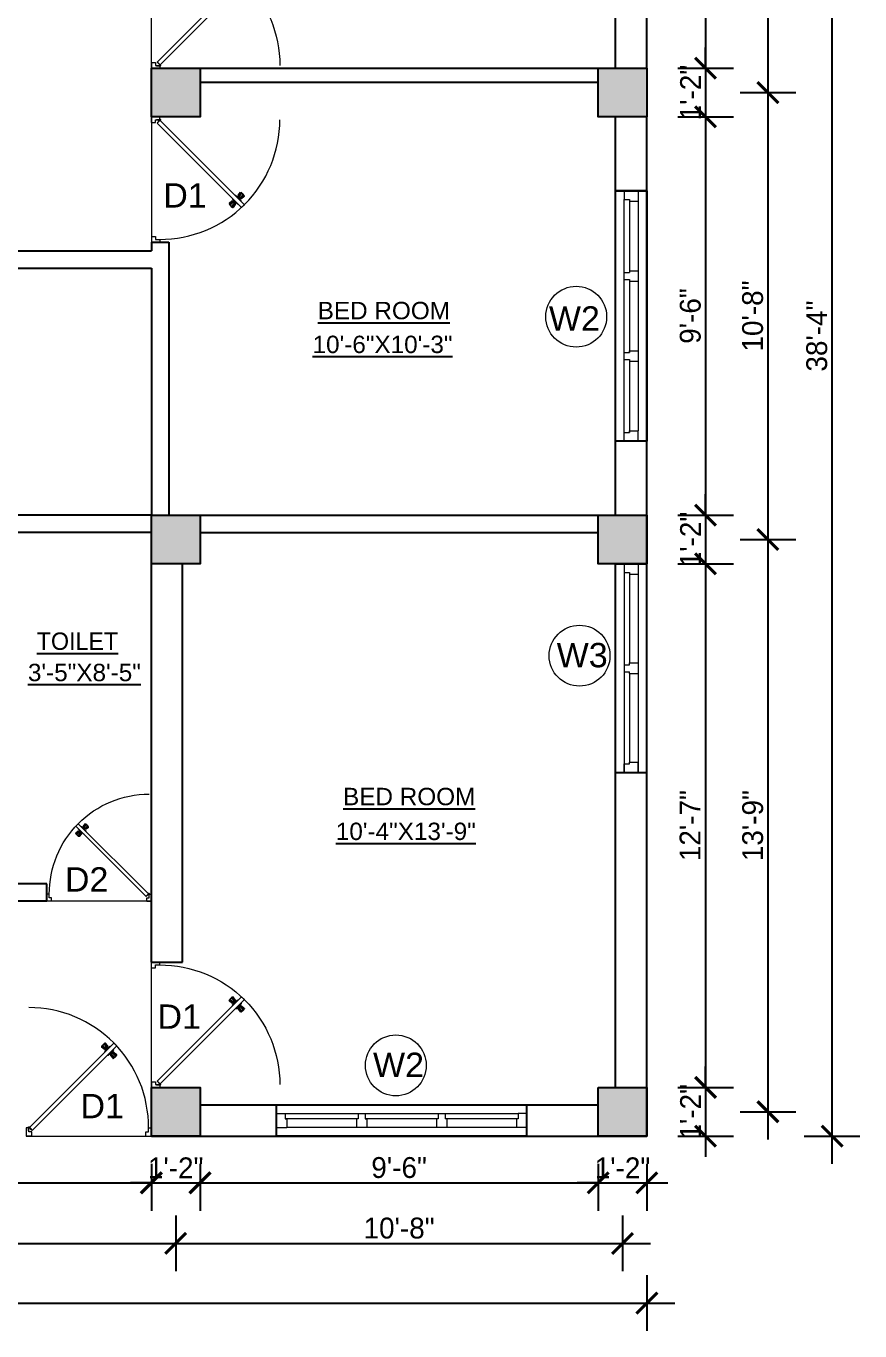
# Model space of a CAD drawing. Header units: inches. Extents: x 3672 to 10975, y -27382 to -746.
# Drawn here: x 4710.6 to 4950.3, y -24047.4 to -23672.3 of the extents above; entities that cross this region are included whole.
import ezdxf

# ---------------------------------------------------------------- set-up
doc = ezdxf.new("R2010")
doc.units = ezdxf.units.IN
doc.header["$LTSCALE"] = 17
doc.header["$MEASUREMENT"] = 0
for name, color, linetype, lineweight in [('25 BOT BAR', 12, 'Continuous', 25), ('DOOR & WIN', 1, 'Continuous', 25), ('OUTLINE', 1, 'Continuous', 25), ('PUERTAS', 7, 'Continuous', 9), ('TEXT', 231, 'Continuous', 20), ('WINDOW FRAME PLAN', 162, 'Continuous', 18)]:
    doc.layers.add(name, color=color, linetype=linetype, lineweight=lineweight)
doc.styles.add('ARCHITECTURE', font='stylu.ttf')
doc.styles.add('DIMTEXT', font='arial.ttf', dxfattribs={"height": 6})
doc.dimstyles.new('8 SCALE', dxfattribs={"dimscale": 0, "dimtxt": 6, "dimasz": 6, "dimexe": 8, "dimexo": 8, "dimgap": 1.25, "dimtad": 1, "dimdec": 0, "dimzin": 3, "dimdsep": 46, "dimlunit": 4, "dimtxsty": 'ARCHITECTURE', "dimblk": 'ARCHTICK', "dimcen": 8, "dimdle": 8, "dimclrd": 5, "dimclre": 5, "dimclrt": 7, "dimadec": 0, "dimazin": 0, "dimtfac": 0.75, "dimtdec": 0, "dimtix": 1, "dimtmove": 2, "dimatfit": 3, "dimldrblk": 'ARCHTICK', "dimfxl": 8, "dimfxlon": 1, "dimtolj": 1, "dimtzin": 0, "dimlwd": -1, "dimlwe": -1, "dimarcsym": 0})

# ---------------------------------------------------------------- blocks, each defined once
blk = doc.blocks.new('3ft')
at = {"layer": 'PUERTAS', "color": 6}
for p, q in [((1.01, 2.52), (25.23, 26.74)), ((26.05, 25.92), (25.23, 26.74)), ((26.05, 25.92), (1.77, 1.64)), ((0, 2.4), (0, 0)), ((0.72, 2.4), (0, 2.4)), ((1.6, 0), (0, 0)), ((0.72, 1.52), (0.72, 2.44)), ((0.8, 1.52), (0.72, 1.52)), ((0.8, 1.52), (0.8, 2.41)), ((0.8, 1.2), (0.8, 1.52)), ((1.6, 1.2), (0.8, 1.2)), ((1.57, 1.84), (0.94, 2.47)), ((1.63, 1.89), (0.97, 2.55)), ((1.63, 1.89), (1.57, 1.84)), ((1.77, 1.64), (1.57, 1.84)), ((1.6, 0), (1.6, 1.2)), ((34.4, 0), (34.4, 1.2)), ((34.4, 1.2), (35.2, 1.2)), ((34.4, 0), (36, 0)), ((35.2, 1.2), (35.2, 2.4)), ((35.2, 2.4), (36, 2.4)), ((36, 0), (36, 2.4))]:
    blk.add_line(p, q, dxfattribs=at)
at = {"layer": 'PUERTAS', "color": 1}
for p, q in [((21.7, 25.82), (22.14, 26.26)), ((22.58, 26.7), (22.14, 26.26)), ((22.67, 26.73), (22.17, 26.23)), ((22.61, 26.67), (22.58, 26.7)), ((23.45, 25.91), (22.79, 26.73)), ((21.67, 25.73), (22.17, 26.23)), ((22.49, 24.95), (21.67, 25.61)), ((21.73, 25.79), (21.7, 25.82)), ((22.6, 24.96), (23.02, 25.38)), ((22.61, 24.25), (22.92, 24.72)), ((22.62, 24.13), (22.61, 24.14)), ((22.7, 25.07), (22.71, 25.06)), ((22.82, 25.06), (23.08, 25.32)), ((22.94, 24.95), (22.83, 25.07)), ((22.92, 24.72), (22.92, 24.72)), ((22.93, 24.94), (23.19, 25.21)), ((22.93, 24.84), (22.93, 24.83)), ((23.44, 25.81), (23.02, 25.38)), ((23.34, 25.58), (23.08, 25.32)), ((23.46, 25.47), (23.19, 25.21)), ((23.33, 25.7), (23.34, 25.69)), ((23.45, 25.46), (23.33, 25.57)), ((23.44, 23.31), (23.45, 23.3)), ((23.56, 23.3), (24.03, 23.61)), ((23.57, 25.47), (23.57, 25.47)), ((24.15, 25.79), (23.68, 25.48)), ((23.68, 25.48), (23.68, 25.48)), ((24.03, 23.61), (24.03, 23.62)), ((24.14, 23.62), (24.14, 23.62)), ((24.25, 23.62), (24.51, 23.89)), ((24.27, 25.78), (24.26, 25.79)), ((24.26, 23.29), (24.69, 23.71)), ((24.26, 23.63), (24.37, 23.52)), ((24.26, 23.18), (24.92, 22.37)), ((24.37, 23.52), (24.63, 23.77)), ((24.37, 23.4), (24.37, 23.4)), ((24.78, 24.15), (24.51, 23.89)), ((24.89, 24.03), (24.63, 23.77)), ((25.11, 24.14), (24.69, 23.71)), ((24.77, 24.14), (24.88, 24.03)), ((24.79, 24.38), (24.78, 24.37)), ((24.78, 24.26), (24.78, 24.26)), ((25.1, 24.84), (24.79, 24.38)), ((25, 24.03), (25, 24.03)), ((25.04, 22.36), (25.54, 22.86)), ((25.09, 24.96), (25.1, 24.95)), ((25.13, 22.39), (25.57, 22.83)), ((25.22, 24.14), (26.03, 23.48)), ((26.04, 23.37), (25.54, 22.86)), ((26.01, 23.27), (25.57, 22.83)), ((25.98, 23.3), (26.01, 23.27)), ((25.1, 22.42), (25.13, 22.39))]:
    blk.add_line(p, q, dxfattribs=at)
at = {"layer": 'PUERTAS', "color": 8}
for p, q in [((22.13, 26.28), (21.98, 26.13)), ((22.13, 26.28), (22.27, 26.42)), ((22.29, 26.41), (22.27, 26.42)), ((23.16, 25.52), (22.34, 26.39)), ((23.3, 25.66), (22.5, 26.56)), ((23.41, 25.77), (22.65, 26.71)), ((23.46, 25.83), (22.72, 26.75)), ((22.57, 24.94), (21.65, 25.68)), ((22.63, 24.99), (21.69, 25.75)), ((22.74, 25.1), (21.84, 25.9)), ((22.88, 25.24), (22.01, 26.06)), ((22.69, 24.32), (23.02, 24.83)), ((22.95, 24.96), (22.84, 25.07)), ((22.98, 24.99), (22.86, 25.1)), ((23.03, 25.04), (22.91, 25.15)), ((22.91, 24.53), (23.1, 24.91)), ((23.11, 25.12), (22.99, 25.23)), ((23.13, 24.76), (23.18, 24.99)), ((23.28, 25.3), (23.17, 25.41)), ((23.36, 25.37), (23.25, 25.49)), ((23.31, 24.94), (23.28, 25.08)), ((23.41, 25.43), (23.3, 25.54)), ((23.46, 25.09), (23.32, 25.13)), ((23.44, 25.45), (23.33, 25.56)), ((23.64, 25.27), (23.41, 25.22)), ((23.87, 25.49), (23.49, 25.3)), ((24.08, 25.71), (23.57, 25.38)), ((23.63, 23.38), (24.14, 23.72)), ((23.84, 23.6), (24.22, 23.79)), ((24.07, 23.82), (24.3, 23.88)), ((24.25, 24), (24.39, 23.97)), ((24.25, 23.26), (24.99, 22.34)), ((24.27, 23.64), (24.38, 23.53)), ((24.3, 23.67), (24.41, 23.56)), ((24.3, 23.32), (25.06, 22.38)), ((24.35, 23.72), (24.46, 23.61)), ((24.4, 24.15), (24.43, 24.01)), ((24.41, 23.43), (25.2, 22.53)), ((24.43, 23.8), (24.54, 23.69)), ((24.58, 24.33), (24.52, 24.1)), ((24.55, 23.57), (25.37, 22.7)), ((24.6, 23.97), (24.72, 23.86)), ((24.8, 24.56), (24.61, 24.18)), ((25.02, 24.77), (24.68, 24.26)), ((24.68, 24.05), (24.79, 23.94)), ((24.73, 24.1), (24.85, 23.99)), ((24.76, 24.13), (24.87, 24.02)), ((24.83, 23.85), (25.7, 23.03)), ((24.97, 23.99), (25.87, 23.2)), ((25.08, 24.1), (26.02, 23.34)), ((25.14, 24.15), (26.06, 23.41)), ((25.58, 22.82), (25.43, 22.67)), ((25.58, 22.82), (25.73, 22.97)), ((25.72, 22.98), (25.73, 22.97)), ((0, 0), (36, 0))]:
    blk.add_line(p, q, dxfattribs=at)
at = {"layer": 'PUERTAS', "color": 2}
for p, q in [((21.99, 26.11), (21.98, 26.13)), ((25.42, 22.68), (25.43, 22.67))]:
    blk.add_line(p, q, dxfattribs=at)
at = {"layer": 'PUERTAS', "color": 6}
for radius in [0.155, 0.0752]:
    blk.add_circle((0.82, 2.56), radius, dxfattribs=at)
blk.add_arc((0.82, 2.56), 34.38, 359.7285, 90.0333, dxfattribs=at)
at = {"layer": 'PUERTAS', "color": 1}
for centre, start, end in [((22.73, 26.68), 38.9236, 135), ((22.54, 25.01), 231.0764, 315), ((22.67, 24.2), 135, 225), ((22.77, 25.12), 225, 315), ((22.99, 24.89), 135, 219.7428), ((22.87, 24.78), 315, 39.7428), ((23.28, 25.63), 315, 45), ((23.39, 25.86), 315, 38.9236), ((23.51, 23.36), 225, 315), ((23.51, 25.41), 50.2572, 135), ((23.62, 25.53), 230.2572, 315), ((24.09, 23.56), 50.2572, 135), ((24.2, 23.68), 230.2572, 315), ((24.2, 25.73), 45, 135), ((24.32, 23.23), 135, 218.9236), ((24.42, 23.46), 135, 225), ((24.84, 24.31), 135, 219.7428), ((24.72, 24.21), 315, 39.7428), ((24.94, 23.98), 45, 135), ((25.04, 24.89), 315, 45), ((25.17, 24.08), 51.0764, 135), ((25.98, 23.42), 315, 51.0764), ((24.98, 22.42), 218.9236, 315)]:
    blk.add_arc(centre, 0.08, start, end, dxfattribs=at)
blk = doc.blocks.new('*U2796')
at = {"color": 3, "xscale": -1}
blk.add_blockref('3ft', (42, 0), dxfattribs=at)
blk = doc.blocks.new('ffddd')
at = {"layer": 'DOOR & WIN'}
for p, q in [((-13345.31, -2388.07), (-13345.31, -2316.07)), ((-13336.31, -2316.07), (-13345.31, -2316.07)), ((-13336.31, -2316.07), (-13336.31, -2388.07)), ((-13336.31, -2388.07), (-13345.31, -2388.07)), ((-13336.31, -2388.07), (-13345.31, -2388.07))]:
    blk.add_line(p, q, dxfattribs=at)
at = {"layer": 'WINDOW FRAME PLAN'}
for p, q in [((-13342.81, -2316.07), (-13342.81, -2318.57)), ((-13338.81, -2316.07), (-13338.81, -2319.07)), ((-13342.81, -2385.57), (-13342.81, -2318.57)), ((-13342.81, -2318.57), (-13341.31, -2318.57)), ((-13341.31, -2318.57), (-13341.31, -2319.07)), ((-13341.31, -2319.07), (-13341.31, -2339.57)), ((-13341.31, -2319.07), (-13338.81, -2319.07)), ((-13338.81, -2319.07), (-13338.81, -2385.07)), ((-13342.81, -2339.57), (-13341.31, -2339.57)), ((-13341.31, -2339.07), (-13338.81, -2339.07)), ((-13342.81, -2341.57), (-13341.31, -2341.57)), ((-13341.31, -2341.57), (-13341.31, -2342.07)), ((-13341.31, -2341.57), (-13341.31, -2362.57)), ((-13341.31, -2342.07), (-13338.81, -2342.07)), ((-13342.81, -2362.57), (-13341.31, -2362.57)), ((-13341.31, -2362.07), (-13338.81, -2362.07)), ((-13341.31, -2362.57), (-13341.31, -2362.07)), ((-13342.81, -2364.57), (-13341.31, -2364.57)), ((-13341.31, -2364.57), (-13341.31, -2385.57)), ((-13341.31, -2365.07), (-13338.81, -2365.07)), ((-13342.81, -2388.07), (-13342.81, -2385.57)), ((-13342.81, -2385.57), (-13341.31, -2385.57)), ((-13341.31, -2385.07), (-13338.81, -2385.07)), ((-13341.31, -2385.57), (-13341.31, -2385.07)), ((-13338.81, -2388.07), (-13338.81, -2385.07))]:
    blk.add_line(p, q, dxfattribs=at)
blk = doc.blocks.new('2ft6in')
at = {"layer": 'PUERTAS', "color": 2}
for p, q in [((0.84, 2.1), (21.02, 22.28)), ((21.71, 21.6), (1.47, 1.37)), ((18.33, 21.76), (18.31, 21.77)), ((21.71, 21.6), (21.02, 22.28)), ((21.18, 18.9), (21.2, 18.89)), ((0, 2), (0, 0)), ((0.6, 2), (0, 2)), ((1.33, 0), (0, 0)), ((0.6, 1.26), (0.6, 2.04)), ((0.67, 1.26), (0.6, 1.26)), ((0.67, 1.26), (0.67, 2.01)), ((0.67, 1), (0.67, 1.26)), ((1.33, 1), (0.67, 1)), ((1.31, 1.53), (0.79, 2.06)), ((1.36, 1.58), (0.81, 2.12)), ((1.36, 1.58), (1.31, 1.53)), ((1.47, 1.37), (1.31, 1.53)), ((1.33, 0), (1.33, 1)), ((28.67, 0), (28.67, 1)), ((28.67, 1), (29.33, 1)), ((28.67, 0), (30, 0)), ((29.33, 1), (29.33, 2)), ((29.33, 2), (30, 2)), ((30, 0), (30, 2))]:
    blk.add_line(p, q, dxfattribs=at)
at = {"layer": 'PUERTAS', "color": 8}
for p, q in [((18.81, 20.78), (18.04, 21.4)), ((18.86, 20.83), (18.08, 21.46)), ((18.95, 20.92), (18.2, 21.58)), ((18.44, 21.9), (18.31, 21.77)), ((19.07, 21.03), (18.34, 21.72)), ((18.44, 21.9), (18.56, 22.02)), ((18.58, 22.01), (18.56, 22.02)), ((19.3, 21.26), (18.61, 22)), ((19.42, 21.38), (18.75, 22.14)), ((19.51, 21.48), (18.88, 22.26)), ((18.91, 20.27), (19.19, 20.69)), ((19.55, 21.53), (18.93, 22.3)), ((19.13, 20.8), (19.03, 20.9)), ((19.15, 20.82), (19.05, 20.92)), ((19.09, 20.44), (19.25, 20.76)), ((19.19, 20.87), (19.1, 20.96)), ((19.25, 20.93), (19.16, 21.02)), ((19.28, 20.63), (19.32, 20.83)), ((19.4, 21.08), (19.31, 21.17)), ((19.47, 21.15), (19.38, 21.24)), ((19.43, 20.78), (19.4, 20.9)), ((19.51, 21.19), (19.42, 21.28)), ((19.55, 20.91), (19.43, 20.94)), ((19.53, 21.21), (19.44, 21.3)), ((19.7, 21.06), (19.51, 21.01)), ((19.89, 21.24), (19.58, 21.08)), ((20.07, 21.42), (19.64, 21.15)), ((19.69, 19.49), (20.12, 19.76)), ((19.87, 19.67), (20.18, 19.83)), ((20.06, 19.85), (20.25, 19.9)), ((20.21, 20), (20.33, 19.97)), ((20.21, 19.38), (20.83, 18.61)), ((20.23, 19.7), (20.32, 19.61)), ((20.25, 19.72), (20.34, 19.63)), ((20.25, 19.43), (20.88, 18.65)), ((20.29, 19.76), (20.38, 19.67)), ((20.33, 20.13), (20.36, 20.01)), ((20.34, 19.53), (21, 18.77)), ((20.36, 19.83), (20.45, 19.74)), ((20.48, 20.28), (20.44, 20.08)), ((20.46, 19.64), (21.14, 18.91)), ((20.5, 19.98), (20.6, 19.89)), ((20.67, 20.47), (20.51, 20.15)), ((20.85, 20.64), (20.57, 20.22)), ((20.57, 20.04), (20.66, 19.95)), ((20.61, 20.09), (20.7, 19.99)), ((20.63, 20.11), (20.72, 20.01)), ((20.69, 19.87), (21.42, 19.19)), ((20.81, 19.99), (21.56, 19.33)), ((20.9, 20.08), (21.68, 19.45)), ((20.95, 20.13), (21.72, 19.51)), ((21.32, 19.01), (21.2, 18.89)), ((21.32, 19.01), (21.44, 19.14)), ((21.43, 19.15), (21.44, 19.14)), ((0, 0), (30, 0))]:
    blk.add_line(p, q, dxfattribs=at)
at = {"layer": 'PUERTAS', "color": 1}
for p, q in [((18.06, 21.44), (18.48, 21.86)), ((18.74, 20.79), (18.06, 21.34)), ((18.08, 21.51), (18.45, 21.88)), ((18.11, 21.49), (18.08, 21.51)), ((18.82, 22.25), (18.45, 21.88)), ((18.9, 22.28), (18.48, 21.86)), ((18.84, 22.23), (18.82, 22.25)), ((18.83, 20.8), (19.18, 21.15)), ((18.84, 20.21), (19.1, 20.6)), ((18.85, 20.11), (18.84, 20.12)), ((18.92, 20.89), (18.93, 20.88)), ((19.54, 21.59), (18.99, 22.27)), ((19.02, 20.88), (19.24, 21.1)), ((19.12, 20.8), (19.03, 20.89)), ((19.1, 20.7), (19.11, 20.69)), ((19.1, 20.6), (19.1, 20.6)), ((19.11, 20.79), (19.33, 21.01)), ((19.54, 21.5), (19.18, 21.15)), ((19.45, 21.31), (19.24, 21.1)), ((19.55, 21.22), (19.33, 21.01)), ((19.45, 21.41), (19.45, 21.41)), ((19.54, 21.22), (19.45, 21.31)), ((19.53, 19.43), (19.54, 19.42)), ((19.64, 21.23), (19.64, 21.23)), ((19.64, 19.42), (20.02, 19.67)), ((19.74, 21.24), (19.73, 21.23)), ((20.12, 21.49), (19.74, 21.24)), ((20.02, 19.67), (20.03, 19.68)), ((20.12, 19.68), (20.12, 19.68)), ((20.21, 19.69), (20.43, 19.9)), ((20.22, 21.48), (20.22, 21.49)), ((20.22, 19.41), (20.57, 19.76)), ((20.22, 19.69), (20.31, 19.6)), ((20.22, 19.32), (20.76, 18.64)), ((20.31, 19.6), (20.52, 19.81)), ((20.31, 19.5), (20.31, 19.5)), ((20.65, 20.12), (20.43, 19.9)), ((20.74, 20.03), (20.52, 19.81)), ((20.93, 20.11), (20.57, 19.76)), ((20.64, 20.11), (20.73, 20.02)), ((20.66, 20.31), (20.65, 20.31)), ((20.65, 20.21), (20.65, 20.22)), ((20.91, 20.7), (20.66, 20.31)), ((20.84, 20.02), (20.83, 20.03)), ((20.86, 18.63), (21.28, 19.05)), ((20.91, 20.8), (20.91, 20.79)), ((20.94, 18.66), (21.31, 19.03)), ((21.02, 20.12), (21.7, 19.57)), ((21.7, 19.47), (21.28, 19.05)), ((21.67, 19.4), (21.31, 19.03)), ((21.65, 19.42), (21.67, 19.4)), ((20.91, 18.68), (20.94, 18.66))]:
    blk.add_line(p, q, dxfattribs=at)
at = {"layer": 'PUERTAS', "color": 2}
for radius in [0.129, 0.0627]:
    blk.add_circle((0.68, 2.14), radius, dxfattribs=at)
at = {"layer": 'PUERTAS', "color": 8}
blk.add_arc((0.68, 2.14), 28.65, 359.7285, 90.0333, dxfattribs=at)
at = {"layer": 'PUERTAS', "color": 1}
for centre, start, end in [((18.78, 20.84), 231.0764, 315), ((18.89, 20.16), 135, 225), ((18.94, 22.23), 38.9236, 135), ((18.97, 20.93), 225, 315), ((19.16, 20.74), 135, 219.7428), ((19.06, 20.65), 315, 39.7428), ((19.4, 21.36), 315, 45), ((19.49, 21.55), 315, 38.9236), ((19.59, 19.47), 225, 315), ((19.6, 21.18), 50.2572, 135), ((19.68, 21.28), 230.2572, 315), ((20.07, 19.63), 50.2572, 135), ((20.17, 21.44), 45, 135), ((20.16, 19.73), 230.2572, 315), ((20.27, 19.36), 135, 218.9236), ((20.35, 19.55), 135, 225), ((20.7, 20.26), 135, 219.7428), ((20.6, 20.17), 315, 39.7428), ((20.78, 19.98), 45, 135), ((20.87, 20.75), 315, 45), ((20.98, 20.07), 51.0764, 135), ((21.65, 19.52), 315, 51.0764), ((20.82, 18.68), 218.9236, 315)]:
    blk.add_arc(centre, 0.0667, start, end, dxfattribs=at)
blk = doc.blocks.new('*U2794')
at = {"color": 3, "xscale": -1}
blk.add_blockref('2ft6in', (42, 0), dxfattribs=at)
blk = doc.blocks.new("5'")
at = {"layer": 'WINDOW FRAME PLAN'}
for p, q in [((10026.35, -7897.24), (10086.35, -7897.24)), ((10026.35, -7897.24), (10026.35, -7901.24)), ((10026.35, -7897.24), (10029.35, -7897.24)), ((10029.35, -7899.74), (10029.35, -7897.24)), ((10054.85, -7899.74), (10054.85, -7897.24)), ((10054.85, -7897.24), (10057.85, -7897.24)), ((10057.85, -7899.74), (10057.85, -7897.24)), ((10086.35, -7897.24), (10083.35, -7897.24)), ((10083.35, -7899.74), (10083.35, -7897.24)), ((10086.35, -7897.24), (10086.35, -7901.24)), ((10026.35, -7901.24), (10086.35, -7901.24)), ((10026.35, -7901.24), (10028.85, -7901.24)), ((10028.85, -7901.24), (10028.85, -7899.74)), ((10028.85, -7899.74), (10029.35, -7899.74)), ((10029.35, -7899.74), (10054.85, -7899.74)), ((10055.35, -7899.74), (10054.85, -7899.74)), ((10055.35, -7901.24), (10055.35, -7899.74)), ((10057.35, -7901.24), (10057.35, -7899.74)), ((10057.85, -7899.74), (10057.35, -7899.74)), ((10057.85, -7899.74), (10083.35, -7899.74)), ((10083.85, -7899.74), (10083.35, -7899.74)), ((10083.85, -7901.24), (10083.85, -7899.74)), ((10086.35, -7901.24), (10083.85, -7901.24))]:
    blk.add_line(p, q, dxfattribs=at)
blk = doc.blocks.new('_ArchTick')
at = {"color": 0, "linetype": 'ByBlock', "const_width": 0.15}
blk.add_lwpolyline([(-0.5, -0.5), (0.5, 0.5)], dxfattribs=at)
blk = doc.blocks.new('*D2869')
at = {"layer": '25 BOT BAR', "color": 5, "transparency": 16777216}
for p, q in [((4592.64, -23999.44), (4592.64, -24012.87)), ((4746.64, -23999.44), (4746.64, -24012.87)), ((4584.64, -24004.87), (4754.64, -24004.87))]:
    blk.add_line(p, q, dxfattribs=at)
at = {"layer": 'Defpoints', "color": 0, "transparency": 16777216}
for p in [(4592.64, -23991.44), (4746.64, -23991.44), (4746.64, -24004.87)]:
    blk.add_point(p, dxfattribs=at)
at = {"layer": '25 BOT BAR', "color": 5, "transparency": 16777216, "xscale": 6, "yscale": 6, "zscale": 6, "rotation": 180}
blk.add_blockref('_ArchTick', (4592.64, -24004.87), dxfattribs=at)
at = {"layer": '25 BOT BAR', "color": 5, "transparency": 16777216, "xscale": 6, "yscale": 6, "zscale": 6}
blk.add_blockref('_ArchTick', (4746.64, -24004.87), dxfattribs=at)
at = {"layer": '25 BOT BAR', "color": 7, "transparency": 16777216, "insert": (4669.64, -24000.51), "char_height": 6, "attachment_point": 5, "style": 'ARCHITECTURE'}
blk.add_mtext('\\A1;12\'-10"', dxfattribs=at)
blk = doc.blocks.new('*D2870')
at = {"layer": '25 BOT BAR', "color": 5, "transparency": 16777216}
for p, q in [((4746.64, -23999.44), (4746.64, -24012.87)), ((4760.64, -23999.44), (4760.64, -24012.87)), ((4746.64, -24004.87), (4740.64, -24004.87)), ((4746.64, -24004.87), (4760.64, -24004.87)), ((4760.64, -24004.87), (4766.64, -24004.87))]:
    blk.add_line(p, q, dxfattribs=at)
at = {"layer": 'Defpoints', "color": 0, "transparency": 16777216}
for p in [(4746.64, -23991.44), (4760.64, -23991.44), (4760.64, -24004.87)]:
    blk.add_point(p, dxfattribs=at)
at = {"layer": '25 BOT BAR', "color": 5, "transparency": 16777216, "xscale": 6, "yscale": 6, "zscale": 6}
blk.add_blockref('_ArchTick', (4746.64, -24004.87), dxfattribs=at)
at = {"layer": '25 BOT BAR', "color": 5, "transparency": 16777216, "xscale": 6, "yscale": 6, "zscale": 6, "rotation": 180}
blk.add_blockref('_ArchTick', (4760.64, -24004.87), dxfattribs=at)
at = {"layer": '25 BOT BAR', "color": 7, "transparency": 16777216, "insert": (4753.64, -24000.56), "char_height": 6, "attachment_point": 5, "style": 'ARCHITECTURE'}
blk.add_mtext('\\A1;1\'-2"', dxfattribs=at)
blk = doc.blocks.new('*D2871')
at = {"layer": '25 BOT BAR', "color": 5, "transparency": 16777216}
for p, q in [((4760.64, -23999.44), (4760.64, -24012.87)), ((4875.1, -23999.44), (4875.1, -24012.87)), ((4752.64, -24004.87), (4883.1, -24004.87))]:
    blk.add_line(p, q, dxfattribs=at)
at = {"layer": 'Defpoints', "color": 0, "transparency": 16777216}
for p in [(4760.64, -23991.44), (4875.1, -23991.44), (4875.1, -24004.87)]:
    blk.add_point(p, dxfattribs=at)
at = {"layer": '25 BOT BAR', "color": 5, "transparency": 16777216, "xscale": 6, "yscale": 6, "zscale": 6, "rotation": 180}
blk.add_blockref('_ArchTick', (4760.64, -24004.87), dxfattribs=at)
at = {"layer": '25 BOT BAR', "color": 5, "transparency": 16777216, "xscale": 6, "yscale": 6, "zscale": 6}
blk.add_blockref('_ArchTick', (4875.1, -24004.87), dxfattribs=at)
at = {"layer": '25 BOT BAR', "color": 7, "transparency": 16777216, "insert": (4817.87, -24000.51), "char_height": 6, "attachment_point": 5, "style": 'ARCHITECTURE'}
blk.add_mtext('\\A1;9\'-6"', dxfattribs=at)
blk = doc.blocks.new('*D2872')
at = {"layer": '25 BOT BAR', "color": 5, "transparency": 16777216}
for p, q in [((4875.1, -23999.44), (4875.1, -24012.87)), ((4889.1, -23999.44), (4889.1, -24012.87)), ((4875.1, -24004.87), (4869.1, -24004.87)), ((4875.1, -24004.87), (4889.1, -24004.87)), ((4889.1, -24004.87), (4895.1, -24004.87))]:
    blk.add_line(p, q, dxfattribs=at)
at = {"layer": 'Defpoints', "color": 0, "transparency": 16777216}
for p in [(4875.1, -23991.44), (4889.1, -23991.44), (4889.1, -24004.87)]:
    blk.add_point(p, dxfattribs=at)
at = {"layer": '25 BOT BAR', "color": 5, "transparency": 16777216, "xscale": 6, "yscale": 6, "zscale": 6}
blk.add_blockref('_ArchTick', (4875.1, -24004.87), dxfattribs=at)
at = {"layer": '25 BOT BAR', "color": 5, "transparency": 16777216, "xscale": 6, "yscale": 6, "zscale": 6, "rotation": 180}
blk.add_blockref('_ArchTick', (4889.1, -24004.87), dxfattribs=at)
at = {"layer": '25 BOT BAR', "color": 7, "transparency": 16777216, "insert": (4882.1, -24000.56), "char_height": 6, "attachment_point": 5, "style": 'ARCHITECTURE'}
blk.add_mtext('\\A1;1\'-2"', dxfattribs=at)
blk = doc.blocks.new('*D2874')
at = {"layer": '25 BOT BAR', "color": 5, "transparency": 16777216}
for p, q in [((4585.64, -24014.28), (4585.64, -24030.28)), ((4753.64, -24014.28), (4753.64, -24030.28)), ((4577.64, -24022.28), (4761.64, -24022.28))]:
    blk.add_line(p, q, dxfattribs=at)
at = {"layer": 'Defpoints', "color": 0, "transparency": 16777216}
for p in [(4585.64, -23984.44), (4753.64, -23984.44), (4753.64, -24022.28)]:
    blk.add_point(p, dxfattribs=at)
at = {"layer": '25 BOT BAR', "color": 5, "transparency": 16777216, "xscale": 6, "yscale": 6, "zscale": 6, "rotation": 180}
blk.add_blockref('_ArchTick', (4585.64, -24022.28), dxfattribs=at)
at = {"layer": '25 BOT BAR', "color": 5, "transparency": 16777216, "xscale": 6, "yscale": 6, "zscale": 6}
blk.add_blockref('_ArchTick', (4753.64, -24022.28), dxfattribs=at)
at = {"layer": '25 BOT BAR', "color": 7, "transparency": 16777216, "insert": (4669.64, -24017.88), "char_height": 6, "attachment_point": 5, "style": 'ARCHITECTURE'}
blk.add_mtext('\\A1;14\'-0"', dxfattribs=at)
blk = doc.blocks.new('*D2875')
at = {"layer": '25 BOT BAR', "color": 5, "transparency": 16777216}
for p, q in [((4753.64, -24014.28), (4753.64, -24030.28)), ((4882.1, -24014.28), (4882.1, -24030.28)), ((4745.64, -24022.28), (4890.1, -24022.28))]:
    blk.add_line(p, q, dxfattribs=at)
at = {"layer": 'Defpoints', "color": 0, "transparency": 16777216}
for p in [(4753.64, -23984.44), (4882.1, -23984.44), (4882.1, -24022.28)]:
    blk.add_point(p, dxfattribs=at)
at = {"layer": '25 BOT BAR', "color": 5, "transparency": 16777216, "xscale": 6, "yscale": 6, "zscale": 6, "rotation": 180}
blk.add_blockref('_ArchTick', (4753.64, -24022.28), dxfattribs=at)
at = {"layer": '25 BOT BAR', "color": 5, "transparency": 16777216, "xscale": 6, "yscale": 6, "zscale": 6}
blk.add_blockref('_ArchTick', (4882.1, -24022.28), dxfattribs=at)
at = {"layer": '25 BOT BAR', "color": 7, "transparency": 16777216, "insert": (4817.87, -24017.91), "char_height": 6, "attachment_point": 5, "style": 'ARCHITECTURE'}
blk.add_mtext('\\A1;10\'-8"', dxfattribs=at)
blk = doc.blocks.new('*D2876')
at = {"layer": '25 BOT BAR', "color": 5, "transparency": 16777216}
for p, q in [((4428.64, -24031.43), (4428.64, -24047.43)), ((4889.1, -24031.43), (4889.1, -24047.43)), ((4420.64, -24039.43), (4897.1, -24039.43))]:
    blk.add_line(p, q, dxfattribs=at)
at = {"layer": 'Defpoints', "color": 0, "transparency": 16777216}
for p in [(4428.64, -23991.44), (4889.1, -23991.44), (4889.1, -24039.43)]:
    blk.add_point(p, dxfattribs=at)
at = {"layer": '25 BOT BAR', "color": 5, "transparency": 16777216, "xscale": 6, "yscale": 6, "zscale": 6, "rotation": 180}
blk.add_blockref('_ArchTick', (4428.64, -24039.43), dxfattribs=at)
at = {"layer": '25 BOT BAR', "color": 5, "transparency": 16777216, "xscale": 6, "yscale": 6, "zscale": 6}
blk.add_blockref('_ArchTick', (4889.1, -24039.43), dxfattribs=at)
at = {"layer": '25 BOT BAR', "color": 7, "transparency": 16777216, "insert": (4658.87, -24035.05), "char_height": 6, "attachment_point": 5, "style": 'ARCHITECTURE'}
blk.add_mtext('\\A1;38\'-4"', dxfattribs=at)
blk = doc.blocks.new('*D2878')
at = {"layer": '25 BOT BAR', "color": 5, "transparency": 16777216}
for p, q in [((4905.97, -23537.44), (4905.97, -23692.44)), ((4897.97, -23545.44), (4913.97, -23545.44)), ((4897.97, -23684.44), (4913.97, -23684.44))]:
    blk.add_line(p, q, dxfattribs=at)
at = {"layer": 'Defpoints', "color": 0, "transparency": 16777216}
for p in [(4889.1, -23545.44), (4889.1, -23684.44), (4905.97, -23684.44)]:
    blk.add_point(p, dxfattribs=at)
at = {"layer": '25 BOT BAR', "color": 5, "transparency": 16777216, "xscale": 6, "yscale": 6, "zscale": 6}
for p, rotation in [((4905.97, -23545.44), 90), ((4905.97, -23684.44), 270)]:
    blk.add_blockref('_ArchTick', p, dxfattribs=dict(at, rotation=rotation))
at = {"layer": '25 BOT BAR', "color": 7, "transparency": 16777216, "insert": (4901.51, -23614.94), "char_height": 6, "attachment_point": 5, "rotation": 90, "style": 'ARCHITECTURE'}
blk.add_mtext('\\A1;11\'-7"', dxfattribs=at)
blk = doc.blocks.new('*D2879')
at = {"layer": '25 BOT BAR', "color": 5, "transparency": 16777216}
for p, q in [((4905.97, -23684.44), (4905.97, -23678.44)), ((4897.97, -23684.44), (4913.97, -23684.44)), ((4905.97, -23684.44), (4905.97, -23698.44)), ((4897.97, -23698.44), (4913.97, -23698.44)), ((4905.97, -23698.44), (4905.97, -23704.44))]:
    blk.add_line(p, q, dxfattribs=at)
at = {"layer": 'Defpoints', "color": 0, "transparency": 16777216}
for p in [(4889.1, -23684.44), (4889.1, -23698.44), (4905.97, -23698.44)]:
    blk.add_point(p, dxfattribs=at)
at = {"layer": '25 BOT BAR', "color": 5, "transparency": 16777216, "xscale": 6, "yscale": 6, "zscale": 6}
for p, rotation in [((4905.97, -23684.44), 270), ((4905.97, -23698.44), 90)]:
    blk.add_blockref('_ArchTick', p, dxfattribs=dict(at, rotation=rotation))
at = {"layer": '25 BOT BAR', "color": 7, "transparency": 16777216, "insert": (4901.66, -23691.44), "char_height": 6, "attachment_point": 5, "rotation": 90, "style": 'ARCHITECTURE'}
blk.add_mtext('\\A1;1\'-2"', dxfattribs=at)
blk = doc.blocks.new('*D2880')
at = {"layer": '25 BOT BAR', "color": 5, "transparency": 16777216}
for p, q in [((4905.97, -23690.44), (4905.97, -23820.92)), ((4897.97, -23698.44), (4913.97, -23698.44)), ((4897.97, -23812.92), (4913.97, -23812.92))]:
    blk.add_line(p, q, dxfattribs=at)
at = {"layer": 'Defpoints', "color": 0, "transparency": 16777216}
for p in [(4889.1, -23698.44), (4889.1, -23812.92), (4905.97, -23812.92)]:
    blk.add_point(p, dxfattribs=at)
at = {"layer": '25 BOT BAR', "color": 5, "transparency": 16777216, "xscale": 6, "yscale": 6, "zscale": 6}
for p, rotation in [((4905.97, -23698.44), 90), ((4905.97, -23812.92), 270)]:
    blk.add_blockref('_ArchTick', p, dxfattribs=dict(at, rotation=rotation))
at = {"layer": '25 BOT BAR', "color": 7, "transparency": 16777216, "insert": (4901.61, -23755.68), "char_height": 6, "attachment_point": 5, "rotation": 90, "style": 'ARCHITECTURE'}
blk.add_mtext('\\A1;9\'-6"', dxfattribs=at)
blk = doc.blocks.new('*D2881')
at = {"layer": '25 BOT BAR', "color": 5, "transparency": 16777216}
for p, q in [((4905.97, -23812.92), (4905.97, -23806.92)), ((4897.97, -23812.92), (4913.97, -23812.92)), ((4905.97, -23812.92), (4905.97, -23826.92)), ((4897.97, -23826.92), (4913.97, -23826.92)), ((4905.97, -23826.92), (4905.97, -23832.92))]:
    blk.add_line(p, q, dxfattribs=at)
at = {"layer": 'Defpoints', "color": 0, "transparency": 16777216}
for p in [(4889.1, -23812.92), (4889.1, -23826.92), (4905.97, -23826.92)]:
    blk.add_point(p, dxfattribs=at)
at = {"layer": '25 BOT BAR', "color": 5, "transparency": 16777216, "xscale": 6, "yscale": 6, "zscale": 6}
for p, rotation in [((4905.97, -23812.92), 270), ((4905.97, -23826.92), 90)]:
    blk.add_blockref('_ArchTick', p, dxfattribs=dict(at, rotation=rotation))
at = {"layer": '25 BOT BAR', "color": 7, "transparency": 16777216, "insert": (4901.66, -23819.92), "char_height": 6, "attachment_point": 5, "rotation": 90, "style": 'ARCHITECTURE'}
blk.add_mtext('\\A1;1\'-2"', dxfattribs=at)
blk = doc.blocks.new('*D2882')
at = {"layer": '25 BOT BAR', "color": 5, "transparency": 16777216}
for p, q in [((4905.97, -23818.92), (4905.97, -23985.44)), ((4897.97, -23826.92), (4913.97, -23826.92)), ((4897.97, -23977.44), (4913.97, -23977.44))]:
    blk.add_line(p, q, dxfattribs=at)
at = {"layer": 'Defpoints', "color": 0, "transparency": 16777216}
for p in [(4889.1, -23826.92), (4889.1, -23977.44), (4905.97, -23977.44)]:
    blk.add_point(p, dxfattribs=at)
at = {"layer": '25 BOT BAR', "color": 5, "transparency": 16777216, "xscale": 6, "yscale": 6, "zscale": 6}
for p, rotation in [((4905.97, -23826.92), 90), ((4905.97, -23977.44), 270)]:
    blk.add_blockref('_ArchTick', p, dxfattribs=dict(at, rotation=rotation))
at = {"layer": '25 BOT BAR', "color": 7, "transparency": 16777216, "insert": (4901.51, -23902.18), "char_height": 6, "attachment_point": 5, "rotation": 90, "style": 'ARCHITECTURE'}
blk.add_mtext('\\A1;12\'-7"', dxfattribs=at)
blk = doc.blocks.new('*D2883')
at = {"layer": '25 BOT BAR', "color": 5, "transparency": 16777216}
for p, q in [((4905.97, -23977.44), (4905.97, -23971.44)), ((4897.97, -23977.44), (4913.97, -23977.44)), ((4905.97, -23977.44), (4905.97, -23991.44)), ((4897.97, -23991.44), (4913.97, -23991.44)), ((4905.97, -23991.44), (4905.97, -23997.44))]:
    blk.add_line(p, q, dxfattribs=at)
at = {"layer": 'Defpoints', "color": 0, "transparency": 16777216}
for p in [(4889.1, -23977.44), (4889.1, -23991.44), (4905.97, -23991.44)]:
    blk.add_point(p, dxfattribs=at)
at = {"layer": '25 BOT BAR', "color": 5, "transparency": 16777216, "xscale": 6, "yscale": 6, "zscale": 6}
for p, rotation in [((4905.97, -23977.44), 270), ((4905.97, -23991.44), 90)]:
    blk.add_blockref('_ArchTick', p, dxfattribs=dict(at, rotation=rotation))
at = {"layer": '25 BOT BAR', "color": 7, "transparency": 16777216, "insert": (4901.66, -23984.44), "char_height": 6, "attachment_point": 5, "rotation": 90, "style": 'ARCHITECTURE'}
blk.add_mtext('\\A1;1\'-2"', dxfattribs=at)
blk = doc.blocks.new('*D2884')
at = {"layer": '25 BOT BAR', "color": 5, "transparency": 16777216}
for p, q in [((4923.9, -23530.44), (4923.9, -23699.44)), ((4915.9, -23538.44), (4931.9, -23538.44)), ((4915.9, -23691.44), (4931.9, -23691.44))]:
    blk.add_line(p, q, dxfattribs=at)
at = {"layer": 'Defpoints', "color": 0, "transparency": 16777216}
for p in [(4882.1, -23538.44), (4882.1, -23691.44), (4923.9, -23691.44)]:
    blk.add_point(p, dxfattribs=at)
at = {"layer": '25 BOT BAR', "color": 5, "transparency": 16777216, "xscale": 6, "yscale": 6, "zscale": 6}
for p, rotation in [((4923.9, -23538.44), 90), ((4923.9, -23691.44), 270)]:
    blk.add_blockref('_ArchTick', p, dxfattribs=dict(at, rotation=rotation))
at = {"layer": '25 BOT BAR', "color": 7, "transparency": 16777216, "insert": (4919.55, -23614.94), "char_height": 6, "attachment_point": 5, "rotation": 90, "style": 'ARCHITECTURE'}
blk.add_mtext('\\A1;12\'-9"', dxfattribs=at)
blk = doc.blocks.new('*D2885')
at = {"layer": '25 BOT BAR', "color": 5, "transparency": 16777216}
for p, q in [((4923.9, -23683.44), (4923.9, -23827.92)), ((4915.9, -23691.44), (4931.9, -23691.44)), ((4915.9, -23819.92), (4931.9, -23819.92))]:
    blk.add_line(p, q, dxfattribs=at)
at = {"layer": 'Defpoints', "color": 0, "transparency": 16777216}
for p in [(4882.1, -23691.44), (4882.1, -23819.92), (4923.9, -23819.92)]:
    blk.add_point(p, dxfattribs=at)
at = {"layer": '25 BOT BAR', "color": 5, "transparency": 16777216, "xscale": 6, "yscale": 6, "zscale": 6}
for p, rotation in [((4923.9, -23691.44), 90), ((4923.9, -23819.92), 270)]:
    blk.add_blockref('_ArchTick', p, dxfattribs=dict(at, rotation=rotation))
at = {"layer": '25 BOT BAR', "color": 7, "transparency": 16777216, "insert": (4919.53, -23755.68), "char_height": 6, "attachment_point": 5, "rotation": 90, "style": 'ARCHITECTURE'}
blk.add_mtext('\\A1;10\'-8"', dxfattribs=at)
blk = doc.blocks.new('*D2886')
at = {"layer": '25 BOT BAR', "color": 5, "transparency": 16777216}
for p, q in [((4923.9, -23811.92), (4923.9, -23992.44)), ((4915.9, -23819.92), (4931.9, -23819.92)), ((4915.9, -23984.44), (4931.9, -23984.44))]:
    blk.add_line(p, q, dxfattribs=at)
at = {"layer": 'Defpoints', "color": 0, "transparency": 16777216}
for p in [(4882.1, -23819.92), (4882.1, -23984.44), (4923.9, -23984.44)]:
    blk.add_point(p, dxfattribs=at)
at = {"layer": '25 BOT BAR', "color": 5, "transparency": 16777216, "xscale": 6, "yscale": 6, "zscale": 6}
for p, rotation in [((4923.9, -23819.92), 90), ((4923.9, -23984.44), 270)]:
    blk.add_blockref('_ArchTick', p, dxfattribs=dict(at, rotation=rotation))
at = {"layer": '25 BOT BAR', "color": 7, "transparency": 16777216, "insert": (4919.55, -23902.18), "char_height": 6, "attachment_point": 5, "rotation": 90, "style": 'ARCHITECTURE'}
blk.add_mtext('\\A1;13\'-9"', dxfattribs=at)
blk = doc.blocks.new('*D2887')
at = {"layer": '25 BOT BAR', "color": 5, "transparency": 16777216}
for p, q in [((4942.35, -23999.44), (4942.35, -23523.44)), ((4934.35, -23531.44), (4950.35, -23531.44)), ((4934.35, -23991.44), (4950.35, -23991.44))]:
    blk.add_line(p, q, dxfattribs=at)
at = {"layer": 'Defpoints', "color": 0, "transparency": 16777216}
for p in [(4889.1, -23531.44), (4942.35, -23531.44), (4889.1, -23991.44)]:
    blk.add_point(p, dxfattribs=at)
at = {"layer": '25 BOT BAR', "color": 5, "transparency": 16777216, "xscale": 6, "yscale": 6, "zscale": 6}
for p, rotation in [((4942.35, -23531.44), 90), ((4942.35, -23991.44), 270)]:
    blk.add_blockref('_ArchTick', p, dxfattribs=dict(at, rotation=rotation))
at = {"layer": '25 BOT BAR', "color": 7, "transparency": 16777216, "insert": (4937.96, -23761.44), "char_height": 6, "attachment_point": 5, "rotation": 90, "style": 'ARCHITECTURE'}
blk.add_mtext('\\A1;38\'-4"', dxfattribs=at)

msp = doc.modelspace()

# ---------------------------------------------------------------- hatches: boundary and pattern name
at = {"layer": 'DOOR & WIN'}
h = msp.add_hatch(color=256, dxfattribs=at)
h.dxf.hatch_style = 1
h.paths.add_polyline_path([(4760.64, -23684.44), (4746.64, -23684.44), (4746.64, -23698.44), (4760.64, -23698.44)])
h = msp.add_hatch(color=256, dxfattribs=at)
h.dxf.hatch_style = 1
h.paths.add_polyline_path([(4889.1, -23684.44), (4875.1, -23684.44), (4875.1, -23698.44), (4889.1, -23698.44)])
h = msp.add_hatch(color=256, dxfattribs=at)
h.dxf.hatch_style = 1
h.paths.add_polyline_path([(4760.64, -23812.92), (4746.64, -23812.92), (4746.64, -23826.92), (4760.64, -23826.92)])
h = msp.add_hatch(color=256, dxfattribs=at)
h.dxf.hatch_style = 1
h.paths.add_polyline_path([(4889.1, -23812.92), (4875.1, -23812.92), (4875.1, -23826.92), (4889.1, -23826.92)])
h = msp.add_hatch(color=256, dxfattribs=at)
h.dxf.hatch_style = 1
h.paths.add_polyline_path([(4760.64, -23977.44), (4746.64, -23977.44), (4746.64, -23991.44), (4760.64, -23991.44)])
h = msp.add_hatch(color=256, dxfattribs=at)
h.dxf.hatch_style = 1
h.paths.add_polyline_path([(4889.1, -23977.44), (4875.1, -23977.44), (4875.1, -23991.44), (4889.1, -23991.44)])

# ---------------------------------------------------------------- linework, layer by layer
at = {"layer": '25 BOT BAR'}
for p, q in [((4746.64, -23734.44), (4746.64, -23736.94)), ((4746.64, -23734.44), (4751.64, -23734.44)), ((4751.64, -23734.44), (4751.64, -23812.92)), ((4706.64, -23736.94), (4746.64, -23736.94)), ((4701.64, -23741.94), (4746.64, -23741.94)), ((4746.64, -23741.94), (4746.64, -23812.92)), ((4746.64, -23812.92), (4592.64, -23812.92)), ((4760.64, -23812.92), (4875.1, -23812.92)), ((4746.64, -23817.92), (4705.64, -23817.92)), ((4760.64, -23817.92), (4875.1, -23817.92)), ((4880.1, -23826.92), (4889.1, -23826.92)), ((4880.1, -23886.92), (4889.1, -23886.92)), ((4716.64, -23918.92), (4705.64, -23918.92)), ((4716.64, -23923.92), (4716.64, -23918.92)), ((4716.64, -23923.92), (4700.64, -23923.92)), ((4746.64, -23941.44), (4755.64, -23941.44))]:
    msp.add_line(p, q, dxfattribs=at)
at = {"layer": 'DOOR & WIN'}
for p, q in [((4889.1, -23684.44), (4889.1, -23531.44)), ((4880.1, -23684.44), (4880.1, -23545.44)), ((4760.64, -23684.44), (4875.1, -23684.44)), ((4760.64, -23688.44), (4875.1, -23688.44)), ((4880.1, -23812.92), (4880.1, -23698.44)), ((4889.1, -23991.44), (4889.1, -23698.44)), ((4746.64, -23941.44), (4746.64, -23826.92)), ((4755.64, -23941.44), (4755.64, -23826.92)), ((4880.1, -23977.44), (4880.1, -23826.92)), ((4760.64, -23982.44), (4875.1, -23982.44)), ((4746.64, -23991.44), (4889.1, -23991.44))]:
    msp.add_line(p, q, dxfattribs=at)
at = {"layer": 'OUTLINE'}
msp.add_line((4880.1, -23719.68), (4889.1, -23719.68), dxfattribs=at)
for points in [[(4746.64, -23684.44), (4760.64, -23684.44), (4760.64, -23698.44), (4746.64, -23698.44)], [(4875.1, -23684.44), (4889.1, -23684.44), (4889.1, -23698.44), (4875.1, -23698.44)], [(4746.64, -23812.92), (4760.64, -23812.92), (4760.64, -23826.92), (4746.64, -23826.92)], [(4875.1, -23812.92), (4889.1, -23812.92), (4889.1, -23826.92), (4875.1, -23826.92)], [(4746.64, -23977.44), (4760.64, -23977.44), (4760.64, -23991.44), (4746.64, -23991.44)], [(4875.1, -23977.44), (4889.1, -23977.44), (4889.1, -23991.44), (4875.1, -23991.44)]]:
    msp.add_lwpolyline(points, close=True, dxfattribs=at)
at = {"layer": 'TEXT'}
for centre in [(4868.78, -23755.88), (4869.74, -23853.33), (4816.93, -23971.11)]:
    msp.add_circle(centre, 8.75, dxfattribs=at)

# ---------------------------------------------------------------- block references
at = {"layer": '25 BOT BAR', "rotation": 270}
msp.add_blockref("5'", (12783.84, -13800.57), dxfattribs=at)
at = {"layer": 'DOOR & WIN', "rotation": 270}
for p in [(4746.64, -23642.44), (4746.64, -23935.44)]:
    msp.add_blockref('*U2796', p, dxfattribs=at)
at = {"layer": 'DOOR & WIN', "xscale": -1, "rotation": 270}
msp.add_blockref('*U2796', (4746.64, -23740.44), dxfattribs=at)
at = {"layer": 'DOOR & WIN'}
msp.add_blockref('*U2794', (4704.64, -23923.92), dxfattribs=at)
at = {"layer": 'DOOR & WIN', "xscale": -1}
msp.add_blockref('*U2796', (4752.64, -23991.44), dxfattribs=at)
at = {"layer": 'OUTLINE'}
msp.add_blockref('ffddd', (18225.41, -21403.61), dxfattribs=at)
at = {"layer": 'OUTLINE', "rotation": 270}
msp.add_blockref('ffddd', (7170.7, -37327.75), dxfattribs=at)

# ---------------------------------------------------------------- texts
at = {"layer": 'DOOR & WIN', "char_height": 5, "attachment_point": 5}
for s, insert in [('{\\fArial TUR|b0|i0|c0|p34;\\L\\C7;BED ROOM}', (4813.48, -23754.14)), ('{\\fArial TUR|b0|i0|c0|p34;\\L\\C7;10\'-6"X10\'-3"}', (4813.11, -23763.87)), ('{\\L\\C7;TOILET}', (4725.4, -23849.19)), ('{\\fArial TUR|b0|i0|c0|p34;\\L\\C7;3\'-5"X8\'-5"}', (4727.4, -23858.19)), ('{\\fArial TUR|b0|i0|c162|p34;\\L\\C7; \\fArial TUR|b0|i0|c0|p34;BED \\fArial TUR|b0|i0|c162|p34;ROOM}', (4819.8, -23893.85)), ('{\\fArial TUR|b0|i0|c0|p34;\\L\\C7;10\'-4"X13\'-9"}', (4819.8, -23903.86))]:
    msp.add_mtext(s, dxfattribs=dict(at, insert=insert))
at = {"layer": 'TEXT', "style": 'DIMTEXT'}
for s, p in [('D1', (4750.07, -23724.5)), ('W2', (4860.93, -23759.88)), ('W3', (4863.17, -23856.66)), ('D2', (4721.79, -23921.14)), ('D1', (4748.4, -23960.59)), ('W2', (4810.37, -23974.45)), ('D1', (4726.27, -23986.3))]:
    msp.add_text(s, height=7, dxfattribs=at).set_placement(p)

# ---------------------------------------------------------------- dimensions: what is measured, and where the dimension line sits
at = {"layer": '25 BOT BAR'}
for base, p1, p2, picture, middle in [((4942.35, -23531.44), (4889.1, -23991.44), (4889.1, -23531.44), '*D2887', (4937.96, -23761.44)), ((4923.9, -23691.44), (4882.1, -23538.44), (4882.1, -23691.44), '*D2884', (4919.55, -23614.94)), ((4905.97, -23684.44), (4889.1, -23545.44), (4889.1, -23684.44), '*D2878', (4901.51, -23614.94)), ((4905.97, -23698.44), (4889.1, -23684.44), (4889.1, -23698.44), '*D2879', (4901.66, -23691.44)), ((4923.9, -23819.92), (4882.1, -23691.44), (4882.1, -23819.92), '*D2885', (4919.53, -23755.68)), ((4905.97, -23812.92), (4889.1, -23698.44), (4889.1, -23812.92), '*D2880', (4901.61, -23755.68)), ((4905.97, -23826.92), (4889.1, -23812.92), (4889.1, -23826.92), '*D2881', (4901.66, -23819.92)), ((4923.9, -23984.44), (4882.1, -23819.92), (4882.1, -23984.44), '*D2886', (4919.55, -23902.18)), ((4905.97, -23977.44), (4889.1, -23826.92), (4889.1, -23977.44), '*D2882', (4901.51, -23902.18)), ((4905.97, -23991.44), (4889.1, -23977.44), (4889.1, -23991.44), '*D2883', (4901.66, -23984.44))]:
    dim = msp.add_linear_dim(base=base, p1=p1, p2=p2, angle=90, dimstyle='8 SCALE', override={"dimscale": 1}, dxfattribs=at)
    dim.commit()
    dim.dimension.update_dxf_attribs({"geometry": picture, "text_midpoint": middle})
for base, p1, p2, picture, middle in [((4753.64, -24022.28), (4585.64, -23984.44), (4753.64, -23984.44), '*D2874', (4669.64, -24017.88)), ((4882.1, -24022.28), (4753.64, -23984.44), (4882.1, -23984.44), '*D2875', (4817.87, -24017.91)), ((4889.1, -24039.43), (4428.64, -23991.44), (4889.1, -23991.44), '*D2876', (4658.87, -24035.05)), ((4746.64, -24004.87), (4592.64, -23991.44), (4746.64, -23991.44), '*D2869', (4669.64, -24000.51)), ((4760.64, -24004.87), (4746.64, -23991.44), (4760.64, -23991.44), '*D2870', (4753.64, -24000.56)), ((4875.1, -24004.87), (4760.64, -23991.44), (4875.1, -23991.44), '*D2871', (4817.87, -24000.51)), ((4889.1, -24004.87), (4875.1, -23991.44), (4889.1, -23991.44), '*D2872', (4882.1, -24000.56))]:
    dim = msp.add_linear_dim(base=base, p1=p1, p2=p2, dimstyle='8 SCALE', override={"dimscale": 1}, dxfattribs=at)
    dim.commit()
    dim.dimension.update_dxf_attribs({"geometry": picture, "text_midpoint": middle})

doc.saveas('drawing.dxf')
